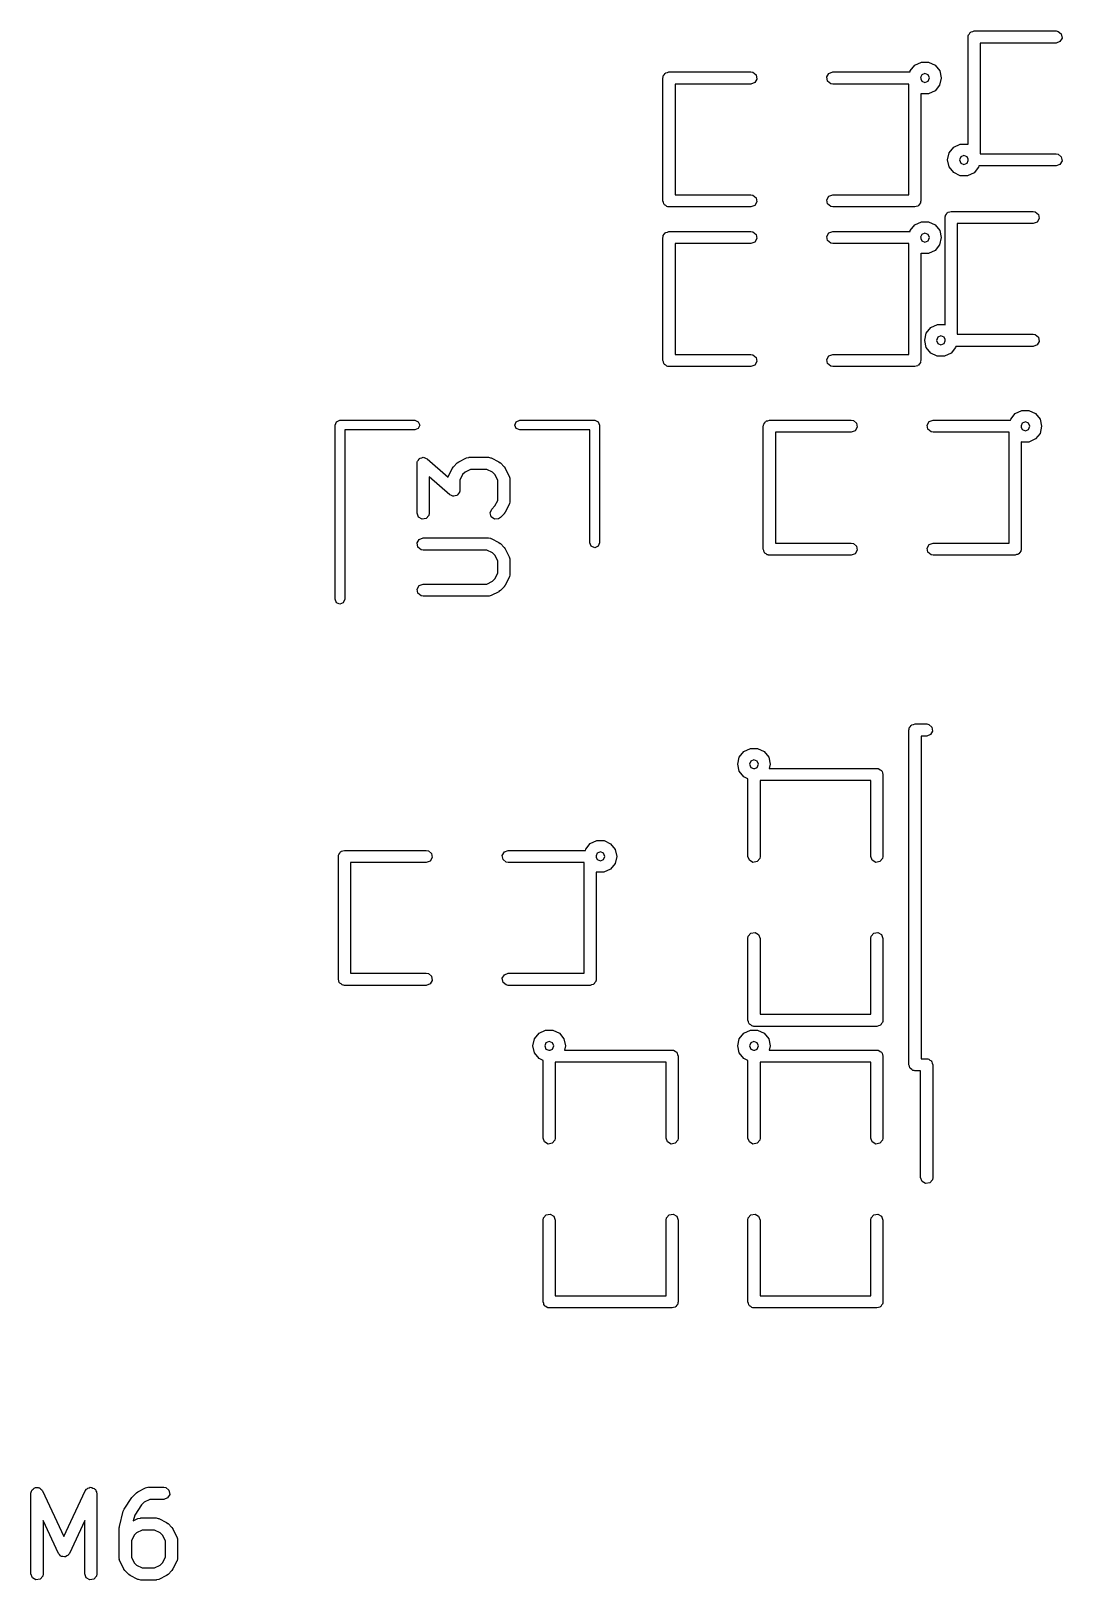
# Model space of a CAD drawing. Extents: x 1.95 to 3.22, y 0.32 to 3.35.
# Drawn here: x 2.087 to 2.591, y 0.32 to 1.076 of the extents above; entities that cross this region are included whole.
import ezdxf

# ---------------------------------------------------------------- set-up
doc = ezdxf.new("R2010")
doc.units = 0
doc.header["$MEASUREMENT"] = 0
doc.layers.add('BLACK', color=7, linetype='CONTINUOUS')

msp = doc.modelspace()

# ---------------------------------------------------------------- linework, layer by layer
at = {"layer": 'BLACK', "linetype": 'CONTINUOUS'}
for p, q in [((2.54492, 1.07343), (2.54499, 1.07381)), ((2.54499, 1.07381), (2.54548, 1.0744)), ((2.54548, 1.0744), (2.54587, 1.07506)), ((2.54587, 1.07506), (2.54612, 1.07515)), ((2.54612, 1.07515), (2.54629, 1.07536)), ((2.54629, 1.07536), (2.54704, 1.07549)), ((2.54704, 1.07549), (2.54776, 1.07575)), ((2.54776, 1.07575), (2.58776, 1.07575)), ((2.58776, 1.07575), (2.58877, 1.07557)), ((2.58877, 1.07557), (2.59032, 1.07428)), ((2.59032, 1.07428), (2.59067, 1.07229)), ((2.54481, 1.0728), (2.54488, 1.07318)), ((2.54481, 1.02042), (2.54481, 1.0728)), ((2.54486, 1.07331), (2.54492, 1.07343)), ((2.54488, 1.07318), (2.54486, 1.07331)), ((2.58776, 1.06985), (2.55072, 1.06985)), ((2.55072, 1.06985), (2.55072, 1.01575)), ((2.58966, 1.07054), (2.58776, 1.06985)), ((2.59067, 1.07229), (2.58966, 1.07054)), ((2.5166, 1.05626), (2.51881, 1.05902)), ((2.51881, 1.05902), (2.522, 1.06055)), ((2.522, 1.06055), (2.52554, 1.06055)), ((2.52554, 1.06055), (2.52872, 1.05901)), ((2.52872, 1.05901), (2.53093, 1.05625)), ((2.39581, 1.0528), (2.39587, 1.05318)), ((2.39581, 0.992799), (2.39581, 1.0528)), ((2.39585, 1.05331), (2.39592, 1.05343)), ((2.39587, 1.05318), (2.39585, 1.05331)), ((2.39592, 1.05343), (2.39599, 1.05381)), ((2.39599, 1.05381), (2.39648, 1.0544)), ((2.39648, 1.0544), (2.39686, 1.05506)), ((2.39686, 1.05506), (2.39711, 1.05515)), ((2.39711, 1.05515), (2.39728, 1.05536)), ((2.39728, 1.05536), (2.39804, 1.05549)), ((2.39804, 1.05549), (2.39876, 1.05575)), ((2.39876, 1.05575), (2.43876, 1.05575)), ((2.43876, 1.05575), (2.43977, 1.05557)), ((2.43977, 1.05557), (2.44132, 1.05428)), ((2.44167, 1.05229), (2.44066, 1.05054)), ((2.44132, 1.05428), (2.44167, 1.05229)), ((2.47585, 1.05331), (2.47686, 1.05506)), ((2.4762, 1.05132), (2.47585, 1.05331)), ((2.47775, 1.05002), (2.4762, 1.05132)), ((2.47686, 1.05506), (2.47876, 1.05575)), ((2.47876, 1.05575), (2.51648, 1.05575)), ((2.51648, 1.05575), (2.5166, 1.05626)), ((2.52219, 1.05437), (2.52163, 1.05302)), ((2.52163, 1.05302), (2.52171, 1.0528)), ((2.52171, 1.0528), (2.52171, 1.05239)), ((2.52171, 1.05239), (2.52219, 1.05123)), ((2.52376, 1.05502), (2.52219, 1.05437)), ((2.52219, 1.05123), (2.52376, 1.05058)), ((2.52533, 1.05437), (2.52376, 1.05502)), ((2.52376, 1.05058), (2.52533, 1.05123)), ((2.52598, 1.0528), (2.52533, 1.05437)), ((2.52533, 1.05123), (2.52598, 1.0528)), ((2.53171, 1.05277), (2.53091, 1.04933)), ((2.53093, 1.05625), (2.53171, 1.0528)), ((2.53171, 1.0528), (2.53171, 1.05277)), ((2.43876, 1.04985), (2.40171, 1.04985)), ((2.40171, 1.04985), (2.40171, 0.995752)), ((2.44066, 1.05054), (2.43876, 1.04985)), ((2.47876, 1.04985), (2.47775, 1.05002)), ((2.51581, 1.04985), (2.47876, 1.04985)), ((2.51581, 0.995752), (2.51581, 1.04985)), ((2.52197, 1.04505), (2.52171, 1.04518)), ((2.52171, 1.04518), (2.52171, 0.992799)), ((2.52551, 1.04504), (2.52197, 1.04505)), ((2.5287, 1.04657), (2.52551, 1.04504)), ((2.53091, 1.04933), (2.5287, 1.04657)), ((2.53481, 1.01281), (2.5356, 1.01626)), ((2.5356, 1.01626), (2.53781, 1.01902)), ((2.53781, 1.01902), (2.541, 1.02055)), ((2.5412, 1.01437), (2.54055, 1.0128)), ((2.541, 1.02055), (2.54454, 1.02055)), ((2.54276, 1.01502), (2.5412, 1.01437)), ((2.54433, 1.01437), (2.54276, 1.01502)), ((2.54481, 1.01321), (2.54433, 1.01437)), ((2.54454, 1.02055), (2.54481, 1.02042)), ((2.55072, 1.01575), (2.58776, 1.01575)), ((2.58776, 1.01575), (2.58877, 1.01557)), ((2.58877, 1.01557), (2.59032, 1.01428)), ((2.59032, 1.01428), (2.59067, 1.01229)), ((2.53481, 1.0128), (2.53481, 1.01281)), ((2.53559, 1.00936), (2.53481, 1.0128)), ((2.53779, 1.00659), (2.53559, 1.00936)), ((2.54097, 1.00505), (2.53779, 1.00659)), ((2.54055, 1.0128), (2.5412, 1.01123)), ((2.5412, 1.01123), (2.54276, 1.01058)), ((2.54276, 1.01058), (2.54433, 1.01123)), ((2.54433, 1.01123), (2.54489, 1.01258)), ((2.5477, 1.00657), (2.54451, 1.00504)), ((2.54481, 1.0128), (2.54481, 1.01321)), ((2.54489, 1.01258), (2.54481, 1.0128)), ((2.54992, 1.00933), (2.5477, 1.00657)), ((2.55004, 1.00985), (2.54992, 1.00933)), ((2.58776, 1.00985), (2.55004, 1.00985)), ((2.58966, 1.01054), (2.58776, 1.00985)), ((2.59067, 1.01229), (2.58966, 1.01054)), ((2.54451, 1.00504), (2.54097, 1.00505)), ((2.39607, 0.992078), (2.39581, 0.992799)), ((2.3962, 0.991323), (2.39607, 0.992078)), ((2.39641, 0.991152), (2.3962, 0.991323)), ((2.3965, 0.990901), (2.39641, 0.991152)), ((2.39716, 0.990518), (2.3965, 0.990901)), ((2.40171, 0.995752), (2.43876, 0.995752)), ((2.43876, 0.995752), (2.43977, 0.995574)), ((2.43977, 0.995574), (2.44132, 0.994276)), ((2.44167, 0.992286), (2.44066, 0.990537)), ((2.44132, 0.994276), (2.44167, 0.992286)), ((2.47585, 0.993312), (2.47686, 0.995061)), ((2.4762, 0.991323), (2.47585, 0.993312)), ((2.47775, 0.990025), (2.4762, 0.991323)), ((2.47686, 0.995061), (2.47876, 0.995752)), ((2.47876, 0.995752), (2.51581, 0.995752)), ((2.52104, 0.991202), (2.52066, 0.990537)), ((2.52153, 0.991789), (2.52104, 0.991202)), ((2.5216, 0.992173), (2.52153, 0.991789)), ((2.52167, 0.992286), (2.5216, 0.992173)), ((2.52171, 0.992799), (2.52164, 0.992416)), ((2.52164, 0.992416), (2.52167, 0.992286)), ((2.39775, 0.990025), (2.39716, 0.990518)), ((2.39813, 0.989957), (2.39775, 0.990025)), ((2.39825, 0.989891), (2.39813, 0.989957)), ((2.39838, 0.989914), (2.39825, 0.989891)), ((2.39876, 0.989846), (2.39838, 0.989914)), ((2.43876, 0.989846), (2.39876, 0.989846)), ((2.44066, 0.990537), (2.43876, 0.989846)), ((2.47876, 0.989846), (2.47775, 0.990025)), ((2.51876, 0.989846), (2.47876, 0.989846)), ((2.51948, 0.990109), (2.51876, 0.989846)), ((2.52024, 0.990242), (2.51948, 0.990109)), ((2.52041, 0.990446), (2.52024, 0.990242)), ((2.52066, 0.990537), (2.52041, 0.990446)), ((2.5336, 0.984724), (2.53367, 0.985108)), ((2.5336, 0.932345), (2.5336, 0.984724)), ((2.53365, 0.985237), (2.53371, 0.985351)), ((2.53367, 0.985108), (2.53365, 0.985237)), ((2.53371, 0.985351), (2.53378, 0.985734)), ((2.53378, 0.985734), (2.53427, 0.986322)), ((2.53427, 0.986322), (2.53466, 0.986986)), ((2.53466, 0.986986), (2.53491, 0.987077)), ((2.53491, 0.987077), (2.53508, 0.987282)), ((2.53508, 0.987282), (2.53583, 0.987415)), ((2.53583, 0.987415), (2.53656, 0.987677)), ((2.53656, 0.987677), (2.57656, 0.987677)), ((2.57656, 0.987677), (2.57757, 0.987499)), ((2.57757, 0.987499), (2.57911, 0.986201)), ((2.57946, 0.984212), (2.57845, 0.982462)), ((2.57911, 0.986201), (2.57946, 0.984212)), ((2.39585, 0.975395), (2.39592, 0.975508)), ((2.39592, 0.975508), (2.39599, 0.975892)), ((2.39599, 0.975892), (2.39648, 0.976479)), ((2.39648, 0.976479), (2.39686, 0.977144)), ((2.39686, 0.977144), (2.39711, 0.977235)), ((2.39711, 0.977235), (2.39728, 0.977439)), ((2.39728, 0.977439), (2.39804, 0.977572)), ((2.39804, 0.977572), (2.39876, 0.977835)), ((2.39876, 0.977835), (2.43876, 0.977835)), ((2.43876, 0.977835), (2.43977, 0.977657)), ((2.43977, 0.977657), (2.44132, 0.976358)), ((2.44132, 0.976358), (2.44167, 0.974369)), ((2.47585, 0.975395), (2.47686, 0.977144)), ((2.47686, 0.977144), (2.47876, 0.977835)), ((2.47876, 0.977835), (2.51648, 0.977835)), ((2.51648, 0.977835), (2.5166, 0.978343)), ((2.5166, 0.978343), (2.51881, 0.981106)), ((2.51881, 0.981106), (2.522, 0.982637)), ((2.52219, 0.976449), (2.52163, 0.975099)), ((2.522, 0.982637), (2.52554, 0.982634)), ((2.52376, 0.977098), (2.52219, 0.976449)), ((2.52533, 0.976449), (2.52376, 0.977098)), ((2.52598, 0.974882), (2.52533, 0.976449)), ((2.52554, 0.982634), (2.52872, 0.981097)), ((2.52872, 0.981097), (2.53093, 0.978331)), ((2.53093, 0.978331), (2.53171, 0.974882)), ((2.57656, 0.981772), (2.53951, 0.981772)), ((2.53951, 0.981772), (2.53951, 0.927677)), ((2.57845, 0.982462), (2.57656, 0.981772)), ((2.39581, 0.974882), (2.39587, 0.975265)), ((2.39581, 0.914882), (2.39581, 0.974882)), ((2.39587, 0.975265), (2.39585, 0.975395)), ((2.43876, 0.971929), (2.40171, 0.971929)), ((2.40171, 0.971929), (2.40171, 0.917835)), ((2.44066, 0.97262), (2.43876, 0.971929)), ((2.44167, 0.974369), (2.44066, 0.97262)), ((2.4762, 0.973406), (2.47585, 0.975395)), ((2.47775, 0.972107), (2.4762, 0.973406)), ((2.47876, 0.971929), (2.47775, 0.972107)), ((2.51581, 0.971929), (2.47876, 0.971929)), ((2.51581, 0.917835), (2.51581, 0.971929)), ((2.52163, 0.975099), (2.52171, 0.974882)), ((2.52171, 0.974882), (2.52171, 0.974475)), ((2.52171, 0.974475), (2.52219, 0.973315)), ((2.52219, 0.973315), (2.52376, 0.972666)), ((2.52376, 0.972666), (2.52533, 0.973315)), ((2.52533, 0.973315), (2.52598, 0.974882)), ((2.5287, 0.968649), (2.52551, 0.967124)), ((2.53091, 0.971408), (2.5287, 0.968649)), ((2.53171, 0.974854), (2.53091, 0.971408)), ((2.53171, 0.974882), (2.53171, 0.974854)), ((2.52197, 0.967133), (2.52171, 0.967258)), ((2.52171, 0.967258), (2.52171, 0.914882)), ((2.52551, 0.967124), (2.52197, 0.967133)), ((2.5244, 0.928186), (2.5266, 0.930948)), ((2.5266, 0.930948), (2.52979, 0.93248)), ((2.52979, 0.93248), (2.53333, 0.932476)), ((2.53333, 0.932476), (2.5336, 0.932345)), ((2.5236, 0.924738), (2.5244, 0.928186)), ((2.52361, 0.924724), (2.5236, 0.924738)), ((2.52438, 0.921288), (2.52361, 0.924724)), ((2.52999, 0.926291), (2.52934, 0.924724)), ((2.52934, 0.924724), (2.52999, 0.923158)), ((2.53156, 0.92694), (2.52999, 0.926291)), ((2.52999, 0.923158), (2.53156, 0.922509)), ((2.53312, 0.926291), (2.53156, 0.92694)), ((2.53156, 0.922509), (2.53312, 0.923158)), ((2.5336, 0.925132), (2.53312, 0.926291)), ((2.53312, 0.923158), (2.53368, 0.924508)), ((2.5336, 0.924724), (2.5336, 0.925132)), ((2.53368, 0.924508), (2.5336, 0.924724)), ((2.53951, 0.927677), (2.57656, 0.927677)), ((2.57656, 0.927677), (2.57757, 0.927499)), ((2.57757, 0.927499), (2.57911, 0.926201)), ((2.57946, 0.924212), (2.57845, 0.922462)), ((2.57911, 0.926201), (2.57946, 0.924212)), ((2.40171, 0.917835), (2.43876, 0.917835)), ((2.43876, 0.917835), (2.43977, 0.917657)), ((2.43977, 0.917657), (2.44132, 0.916358)), ((2.44132, 0.916358), (2.44167, 0.914369)), ((2.47585, 0.915395), (2.47686, 0.917144)), ((2.4762, 0.913406), (2.47585, 0.915395)), ((2.47686, 0.917144), (2.47876, 0.917835)), ((2.47876, 0.917835), (2.51581, 0.917835)), ((2.52658, 0.918518), (2.52438, 0.921288)), ((2.52977, 0.916975), (2.52658, 0.918518)), ((2.5333, 0.916966), (2.52977, 0.916975)), ((2.53649, 0.918492), (2.5333, 0.916966)), ((2.53871, 0.921251), (2.53649, 0.918492)), ((2.53883, 0.921772), (2.53871, 0.921251)), ((2.57656, 0.921772), (2.53883, 0.921772)), ((2.57845, 0.922462), (2.57656, 0.921772)), ((2.39607, 0.914161), (2.39581, 0.914882)), ((2.3962, 0.913406), (2.39607, 0.914161)), ((2.39641, 0.913234), (2.3962, 0.913406)), ((2.3965, 0.912984), (2.39641, 0.913234)), ((2.39716, 0.9126), (2.3965, 0.912984)), ((2.39775, 0.912107), (2.39716, 0.9126)), ((2.39813, 0.91204), (2.39775, 0.912107)), ((2.39825, 0.911974), (2.39813, 0.91204)), ((2.39838, 0.911997), (2.39825, 0.911974)), ((2.39876, 0.911929), (2.39838, 0.911997)), ((2.43876, 0.911929), (2.39876, 0.911929)), ((2.44066, 0.91262), (2.43876, 0.911929)), ((2.44167, 0.914369), (2.44066, 0.91262)), ((2.47775, 0.912107), (2.4762, 0.913406)), ((2.47876, 0.911929), (2.47775, 0.912107)), ((2.51876, 0.911929), (2.47876, 0.911929)), ((2.51948, 0.912191), (2.51876, 0.911929)), ((2.52024, 0.912325), (2.51948, 0.912191)), ((2.52041, 0.912529), (2.52024, 0.912325)), ((2.52066, 0.91262), (2.52041, 0.912529)), ((2.52104, 0.913284), (2.52066, 0.91262)), ((2.52153, 0.913872), (2.52104, 0.913284)), ((2.5216, 0.914256), (2.52153, 0.913872)), ((2.52167, 0.914369), (2.5216, 0.914256)), ((2.52171, 0.914882), (2.52164, 0.914498)), ((2.52164, 0.914498), (2.52167, 0.914369)), ((2.2357, 0.88335), (2.23639, 0.885021)), ((2.23639, 0.885021), (2.23806, 0.885713)), ((2.23806, 0.885713), (2.27467, 0.885713)), ((2.27467, 0.885713), (2.27634, 0.885021)), ((2.27634, 0.885021), (2.27704, 0.88335)), ((2.32349, 0.88335), (2.32418, 0.885021)), ((2.32418, 0.885021), (2.32585, 0.885713)), ((2.32585, 0.885713), (2.36247, 0.885713)), ((2.36247, 0.885713), (2.36414, 0.885021)), ((2.36414, 0.885021), (2.36483, 0.88335)), ((2.44548, 0.884397), (2.44587, 0.885061)), ((2.44587, 0.885061), (2.44612, 0.885152)), ((2.44612, 0.885152), (2.44629, 0.885356)), ((2.44629, 0.885356), (2.44704, 0.88549)), ((2.44704, 0.88549), (2.44776, 0.885752)), ((2.44776, 0.885752), (2.48776, 0.885752)), ((2.48776, 0.885752), (2.48877, 0.885574)), ((2.48877, 0.885574), (2.49032, 0.884276)), ((2.52486, 0.883312), (2.52587, 0.885061)), ((2.52587, 0.885061), (2.52776, 0.885752)), ((2.52776, 0.885752), (2.56549, 0.885752)), ((2.56549, 0.885752), (2.5656, 0.886261)), ((2.5656, 0.886261), (2.56781, 0.889023)), ((2.56781, 0.889023), (2.571, 0.890554)), ((2.571, 0.890554), (2.57454, 0.890551)), ((2.57276, 0.885015), (2.5712, 0.884366)), ((2.57433, 0.884366), (2.57276, 0.885015)), ((2.57454, 0.890551), (2.57773, 0.889014)), ((2.57773, 0.889014), (2.57993, 0.886248)), ((2.57993, 0.886248), (2.58072, 0.882799)), ((2.2357, 0.798311), (2.2357, 0.88335)), ((2.27467, 0.880988), (2.24042, 0.880988)), ((2.24042, 0.880988), (2.24042, 0.798311)), ((2.27634, 0.88168), (2.27467, 0.880988)), ((2.27704, 0.88335), (2.27634, 0.88168)), ((2.32418, 0.88168), (2.32349, 0.88335)), ((2.32585, 0.880988), (2.32418, 0.88168)), ((2.36011, 0.880988), (2.32585, 0.880988)), ((2.36011, 0.82587), (2.36011, 0.880988)), ((2.36483, 0.88335), (2.36483, 0.82587)), ((2.44481, 0.882799), (2.44488, 0.883183)), ((2.44481, 0.822799), (2.44481, 0.882799)), ((2.44486, 0.883312), (2.44492, 0.883426)), ((2.44488, 0.883183), (2.44486, 0.883312)), ((2.44492, 0.883426), (2.44499, 0.883809)), ((2.44499, 0.883809), (2.44548, 0.884397)), ((2.48776, 0.879846), (2.45072, 0.879846)), ((2.45072, 0.879846), (2.45072, 0.825752)), ((2.48966, 0.880537), (2.48776, 0.879846)), ((2.49067, 0.882286), (2.48966, 0.880537)), ((2.49032, 0.884276), (2.49067, 0.882286)), ((2.52521, 0.881323), (2.52486, 0.883312)), ((2.52675, 0.880025), (2.52521, 0.881323)), ((2.52776, 0.879846), (2.52675, 0.880025)), ((2.56481, 0.879846), (2.52776, 0.879846)), ((2.56481, 0.825752), (2.56481, 0.879846)), ((2.5712, 0.884366), (2.57064, 0.883016)), ((2.57064, 0.883016), (2.57072, 0.882799)), ((2.57072, 0.882799), (2.57072, 0.882392)), ((2.57072, 0.882392), (2.5712, 0.881232)), ((2.5712, 0.881232), (2.57276, 0.880583)), ((2.57276, 0.880583), (2.57433, 0.881232)), ((2.57498, 0.882799), (2.57433, 0.884366)), ((2.57433, 0.881232), (2.57498, 0.882799)), ((2.57992, 0.879325), (2.5777, 0.876567)), ((2.58072, 0.882771), (2.57992, 0.879325)), ((2.58072, 0.882799), (2.58072, 0.882771)), ((2.57097, 0.87505), (2.57072, 0.875175)), ((2.57072, 0.875175), (2.57072, 0.822799)), ((2.57451, 0.875041), (2.57097, 0.87505)), ((2.5777, 0.876567), (2.57451, 0.875041)), ((2.27575, 0.86467), (2.27583, 0.865108)), ((2.27575, 0.840298), (2.27575, 0.86467)), ((2.27581, 0.865243), (2.27587, 0.865348)), ((2.27583, 0.865108), (2.27581, 0.865243)), ((2.27587, 0.865348), (2.27593, 0.86568)), ((2.27593, 0.86568), (2.27644, 0.86629)), ((2.27644, 0.86629), (2.27685, 0.866971)), ((2.27685, 0.866971), (2.27708, 0.867047)), ((2.27708, 0.867047), (2.27723, 0.867227)), ((2.27723, 0.867227), (2.27801, 0.867366)), ((2.27801, 0.867366), (2.27877, 0.867622)), ((2.27877, 0.867622), (2.27898, 0.867537)), ((2.27898, 0.867537), (2.27922, 0.867578)), ((2.27922, 0.867578), (2.27991, 0.86718)), ((2.27991, 0.86718), (2.28065, 0.866892)), ((2.28065, 0.866892), (2.29088, 0.857936)), ((2.29106, 0.858492), (2.29294, 0.862241)), ((2.29294, 0.862241), (2.29346, 0.86295)), ((2.29346, 0.86295), (2.29349, 0.863009)), ((2.29349, 0.863009), (2.29536, 0.864883)), ((2.29536, 0.864883), (2.29609, 0.86539)), ((2.29609, 0.86539), (2.29613, 0.865436)), ((2.29613, 0.865436), (2.29988, 0.867311)), ((2.29988, 0.867311), (2.30086, 0.867604)), ((2.30086, 0.867604), (2.30104, 0.867563)), ((2.30104, 0.867563), (2.3012, 0.867623)), ((2.3012, 0.867623), (2.31057, 0.867623)), ((2.31057, 0.867623), (2.31158, 0.867445)), ((2.31158, 0.867445), (2.31172, 0.867331)), ((2.31172, 0.867331), (2.3119, 0.867311)), ((2.3119, 0.867311), (2.31564, 0.865436)), ((2.31564, 0.865436), (2.31635, 0.864911)), ((2.31635, 0.864911), (2.31641, 0.864883)), ((2.31641, 0.864883), (2.31829, 0.863009)), ((2.31829, 0.863009), (2.31879, 0.862286)), ((2.31879, 0.862286), (2.31884, 0.862241)), ((2.31884, 0.862241), (2.32072, 0.858492)), ((2.29176, 0.849325), (2.28166, 0.858163)), ((2.28166, 0.858163), (2.28166, 0.840298)), ((2.29088, 0.857936), (2.29093, 0.858181)), ((2.29093, 0.858181), (2.29104, 0.858316)), ((2.29104, 0.858316), (2.29106, 0.858492)), ((2.298, 0.859172), (2.29665, 0.856474)), ((2.29665, 0.856474), (2.29665, 0.851547)), ((2.2992, 0.860369), (2.298, 0.859172)), ((2.3019, 0.861717), (2.2992, 0.860369)), ((2.30988, 0.861717), (2.3019, 0.861717)), ((2.31258, 0.860369), (2.30988, 0.861717)), ((2.31377, 0.859172), (2.31258, 0.860369)), ((2.31512, 0.856474), (2.31377, 0.859172)), ((2.31512, 0.84662), (2.31512, 0.856474)), ((2.32072, 0.858492), (2.32101, 0.857509)), ((2.32101, 0.857509), (2.32097, 0.857337)), ((2.32097, 0.857337), (2.32103, 0.857171)), ((2.32103, 0.857171), (2.32103, 0.845923)), ((2.2925, 0.849037), (2.29176, 0.849325)), ((2.29319, 0.848639), (2.2925, 0.849037)), ((2.29342, 0.84868), (2.29319, 0.848639)), ((2.29364, 0.848595), (2.29342, 0.84868)), ((2.29439, 0.848851), (2.29364, 0.848595)), ((2.29518, 0.84899), (2.29439, 0.848851)), ((2.29533, 0.84917), (2.29518, 0.84899)), ((2.29555, 0.849246), (2.29533, 0.84917)), ((2.29597, 0.849927), (2.29555, 0.849246)), ((2.29648, 0.850537), (2.29597, 0.849927)), ((2.29654, 0.850869), (2.29648, 0.850537)), ((2.2966, 0.850974), (2.29654, 0.850869)), ((2.29665, 0.851547), (2.29658, 0.85111)), ((2.29658, 0.85111), (2.2966, 0.850974)), ((2.27644, 0.8384), (2.27575, 0.840298)), ((2.28166, 0.840298), (2.28148, 0.839288)), ((2.31138, 0.840556), (2.31224, 0.842386)), ((2.31191, 0.838605), (2.31138, 0.840556)), ((2.31224, 0.842386), (2.31377, 0.843922)), ((2.31377, 0.843922), (2.31512, 0.84662)), ((2.31829, 0.840085), (2.31641, 0.83821)), ((2.31831, 0.840143), (2.31829, 0.840085)), ((2.31884, 0.840853), (2.31831, 0.840143)), ((2.32072, 0.844602), (2.31884, 0.840853)), ((2.32074, 0.844777), (2.32072, 0.844602)), ((2.32085, 0.844913), (2.32074, 0.844777)), ((2.32103, 0.845923), (2.32085, 0.844913)), ((2.27819, 0.83739), (2.27644, 0.8384)), ((2.28018, 0.837741), (2.27819, 0.83739)), ((2.28148, 0.839288), (2.28018, 0.837741)), ((2.31356, 0.837446), (2.31191, 0.838605)), ((2.31557, 0.837622), (2.31356, 0.837446)), ((2.31641, 0.83821), (2.31557, 0.837622)), ((2.2758, 0.825813), (2.27681, 0.827562)), ((2.27615, 0.823824), (2.2758, 0.825813)), ((2.27681, 0.827562), (2.2787, 0.828253)), ((2.2787, 0.828253), (2.31057, 0.828253)), ((2.31057, 0.828253), (2.31158, 0.828075)), ((2.31158, 0.828075), (2.31172, 0.827961)), ((2.31172, 0.827961), (2.3119, 0.827941)), ((2.3119, 0.827941), (2.31564, 0.826066)), ((2.31564, 0.826066), (2.31635, 0.82554)), ((2.31635, 0.82554), (2.31641, 0.825513)), ((2.31641, 0.825513), (2.31829, 0.823639)), ((2.3608, 0.8242), (2.36011, 0.82587)), ((2.36483, 0.82587), (2.36414, 0.8242)), ((2.45072, 0.825752), (2.48776, 0.825752)), ((2.48776, 0.825752), (2.48877, 0.825574)), ((2.48877, 0.825574), (2.49032, 0.824276)), ((2.49032, 0.824276), (2.49067, 0.822286)), ((2.52486, 0.823312), (2.52587, 0.825061)), ((2.52587, 0.825061), (2.52776, 0.825752)), ((2.52776, 0.825752), (2.56481, 0.825752)), ((2.27769, 0.822525), (2.27615, 0.823824)), ((2.2787, 0.822347), (2.27769, 0.822525)), ((2.30988, 0.822347), (2.2787, 0.822347)), ((2.31258, 0.820999), (2.30988, 0.822347)), ((2.31377, 0.819801), (2.31258, 0.820999)), ((2.31512, 0.817104), (2.31377, 0.819801)), ((2.31512, 0.810999), (2.31512, 0.817104)), ((2.31829, 0.823639), (2.31879, 0.822915)), ((2.31879, 0.822915), (2.31884, 0.822871)), ((2.31884, 0.822871), (2.32072, 0.819122)), ((2.32072, 0.819122), (2.32101, 0.818139)), ((2.32101, 0.818139), (2.32097, 0.817967)), ((2.32097, 0.817967), (2.32103, 0.817801)), ((2.32103, 0.817801), (2.32103, 0.810302)), ((2.36247, 0.823508), (2.3608, 0.8242)), ((2.36414, 0.8242), (2.36247, 0.823508)), ((2.44507, 0.822078), (2.44481, 0.822799)), ((2.44521, 0.821323), (2.44507, 0.822078)), ((2.44541, 0.821152), (2.44521, 0.821323)), ((2.4455, 0.820901), (2.44541, 0.821152)), ((2.44617, 0.820518), (2.4455, 0.820901)), ((2.44675, 0.820025), (2.44617, 0.820518)), ((2.44714, 0.819957), (2.44675, 0.820025)), ((2.44725, 0.819891), (2.44714, 0.819957)), ((2.44738, 0.819914), (2.44725, 0.819891)), ((2.44776, 0.819846), (2.44738, 0.819914)), ((2.48776, 0.819846), (2.44776, 0.819846)), ((2.48966, 0.820537), (2.48776, 0.819846)), ((2.49067, 0.822286), (2.48966, 0.820537)), ((2.52521, 0.821323), (2.52486, 0.823312)), ((2.52675, 0.820025), (2.52521, 0.821323)), ((2.52776, 0.819846), (2.52675, 0.820025)), ((2.56776, 0.819846), (2.52776, 0.819846)), ((2.56848, 0.820109), (2.56776, 0.819846)), ((2.56924, 0.820242), (2.56848, 0.820109)), ((2.56941, 0.820446), (2.56924, 0.820242)), ((2.56966, 0.820537), (2.56941, 0.820446)), ((2.57005, 0.821202), (2.56966, 0.820537)), ((2.57054, 0.821789), (2.57005, 0.821202)), ((2.57061, 0.822173), (2.57054, 0.821789)), ((2.57067, 0.822286), (2.57061, 0.822173)), ((2.57072, 0.822799), (2.57065, 0.822416)), ((2.57065, 0.822416), (2.57067, 0.822286)), ((2.31377, 0.808302), (2.31512, 0.810999)), ((2.32074, 0.809157), (2.32072, 0.808981)), ((2.32085, 0.809292), (2.32074, 0.809157)), ((2.32103, 0.810302), (2.32085, 0.809292)), ((2.2758, 0.803316), (2.27681, 0.805065)), ((2.27615, 0.801327), (2.2758, 0.803316)), ((2.27681, 0.805065), (2.2787, 0.805756)), ((2.2787, 0.805756), (2.30988, 0.805756)), ((2.30988, 0.805756), (2.31258, 0.807104)), ((2.31564, 0.802037), (2.3119, 0.800162)), ((2.31258, 0.807104), (2.31377, 0.808302)), ((2.31569, 0.802084), (2.31564, 0.802037)), ((2.31641, 0.80259), (2.31569, 0.802084)), ((2.31829, 0.804465), (2.31641, 0.80259)), ((2.31831, 0.804523), (2.31829, 0.804465)), ((2.31884, 0.805232), (2.31831, 0.804523)), ((2.32072, 0.808981), (2.31884, 0.805232)), ((2.23639, 0.796641), (2.2357, 0.798311)), ((2.23806, 0.795949), (2.23639, 0.796641)), ((2.23973, 0.796641), (2.23806, 0.795949)), ((2.24042, 0.798311), (2.23973, 0.796641)), ((2.27769, 0.800028), (2.27615, 0.801327)), ((2.2787, 0.79985), (2.27769, 0.800028)), ((2.31057, 0.79985), (2.2787, 0.79985)), ((2.31074, 0.799911), (2.31057, 0.79985)), ((2.31091, 0.79987), (2.31074, 0.799911)), ((2.3119, 0.800162), (2.31091, 0.79987)), ((2.51593, 0.734492), (2.516, 0.734876)), ((2.51593, 0.571106), (2.51593, 0.734492)), ((2.51598, 0.735005), (2.51604, 0.735119)), ((2.516, 0.734876), (2.51598, 0.735005)), ((2.51604, 0.735119), (2.51611, 0.735502)), ((2.51611, 0.735502), (2.5166, 0.73609)), ((2.5166, 0.73609), (2.51699, 0.736754)), ((2.51699, 0.736754), (2.51724, 0.736845)), ((2.51724, 0.736845), (2.51741, 0.737049)), ((2.51741, 0.737049), (2.51816, 0.737183)), ((2.51816, 0.737183), (2.51889, 0.737445)), ((2.51889, 0.737445), (2.52459, 0.737445)), ((2.52459, 0.737445), (2.5256, 0.737267)), ((2.5256, 0.737267), (2.52715, 0.735969)), ((2.5275, 0.733979), (2.52649, 0.73223)), ((2.52715, 0.735969), (2.5275, 0.733979)), ((2.52459, 0.731539), (2.52184, 0.731539)), ((2.52184, 0.731539), (2.52184, 0.574059)), ((2.52649, 0.73223), (2.52459, 0.731539)), ((2.43231, 0.717813), (2.4331, 0.721261)), ((2.4331, 0.721261), (2.43531, 0.724023)), ((2.43531, 0.724023), (2.4385, 0.725554)), ((2.4387, 0.719366), (2.43805, 0.717799)), ((2.4385, 0.725554), (2.44204, 0.725551)), ((2.44026, 0.720015), (2.4387, 0.719366)), ((2.44183, 0.719366), (2.44026, 0.720015)), ((2.44248, 0.717799), (2.44183, 0.719366)), ((2.44204, 0.725551), (2.44523, 0.724014)), ((2.44523, 0.724014), (2.44743, 0.721248)), ((2.44743, 0.721248), (2.44822, 0.717799)), ((2.43231, 0.717799), (2.43231, 0.717813)), ((2.43309, 0.714363), (2.43231, 0.717799)), ((2.43529, 0.711593), (2.43309, 0.714363)), ((2.43731, 0.710614), (2.43529, 0.711593)), ((2.43805, 0.717799), (2.4387, 0.716232)), ((2.4387, 0.716232), (2.44005, 0.715673)), ((2.44005, 0.715673), (2.44026, 0.715752)), ((2.44026, 0.715752), (2.44067, 0.715752)), ((2.44067, 0.715752), (2.44183, 0.716232)), ((2.44183, 0.716232), (2.44248, 0.717799)), ((2.44822, 0.717771), (2.44775, 0.715752)), ((2.44775, 0.715752), (2.50026, 0.715752)), ((2.44822, 0.717799), (2.44822, 0.717771)), ((2.50026, 0.715752), (2.50065, 0.715684)), ((2.50065, 0.715684), (2.50078, 0.715707)), ((2.50078, 0.715707), (2.50089, 0.715642)), ((2.50089, 0.715642), (2.50127, 0.715574)), ((2.50127, 0.715574), (2.50186, 0.715081)), ((2.50186, 0.715081), (2.50253, 0.714697)), ((2.50253, 0.714697), (2.50262, 0.714447)), ((2.50262, 0.714447), (2.50282, 0.714276)), ((2.50282, 0.714276), (2.50295, 0.71352)), ((2.50295, 0.71352), (2.50322, 0.712799)), ((2.50322, 0.712799), (2.50322, 0.672799)), ((2.43731, 0.672799), (2.43731, 0.710614)), ((2.49731, 0.709846), (2.44322, 0.709846)), ((2.44322, 0.709846), (2.44322, 0.672799)), ((2.49731, 0.672799), (2.49731, 0.709846)), ((2.23731, 0.672799), (2.23738, 0.673183)), ((2.23736, 0.673312), (2.23742, 0.673426)), ((2.23738, 0.673183), (2.23736, 0.673312)), ((2.23742, 0.673426), (2.23749, 0.673809)), ((2.23749, 0.673809), (2.23798, 0.674397)), ((2.23798, 0.674397), (2.23837, 0.675061)), ((2.23837, 0.675061), (2.23862, 0.675152)), ((2.23862, 0.675152), (2.23879, 0.675356)), ((2.23879, 0.675356), (2.23954, 0.67549)), ((2.23954, 0.67549), (2.24026, 0.675752)), ((2.24026, 0.675752), (2.28026, 0.675752)), ((2.28026, 0.675752), (2.28127, 0.675574)), ((2.28127, 0.675574), (2.28282, 0.674276)), ((2.28282, 0.674276), (2.28317, 0.672286)), ((2.31736, 0.673312), (2.31837, 0.675061)), ((2.31771, 0.671323), (2.31736, 0.673312)), ((2.31837, 0.675061), (2.32026, 0.675752)), ((2.32026, 0.675752), (2.35799, 0.675752)), ((2.35799, 0.675752), (2.3581, 0.676261)), ((2.3581, 0.676261), (2.36031, 0.679023)), ((2.36031, 0.679023), (2.3635, 0.680554)), ((2.3637, 0.674366), (2.36314, 0.673016)), ((2.3635, 0.680554), (2.36704, 0.680551)), ((2.36526, 0.675015), (2.3637, 0.674366)), ((2.36683, 0.674366), (2.36526, 0.675015)), ((2.36748, 0.672799), (2.36683, 0.674366)), ((2.36704, 0.680551), (2.37023, 0.679014)), ((2.37023, 0.679014), (2.37243, 0.676248)), ((2.37243, 0.676248), (2.37322, 0.672799)), ((2.23731, 0.612799), (2.23731, 0.672799)), ((2.28026, 0.669846), (2.24322, 0.669846)), ((2.24322, 0.669846), (2.24322, 0.615752)), ((2.28216, 0.670537), (2.28026, 0.669846)), ((2.28317, 0.672286), (2.28216, 0.670537)), ((2.31925, 0.670025), (2.31771, 0.671323)), ((2.32026, 0.669846), (2.31925, 0.670025)), ((2.35731, 0.669846), (2.32026, 0.669846)), ((2.35731, 0.615752), (2.35731, 0.669846)), ((2.36314, 0.673016), (2.36322, 0.672799)), ((2.36322, 0.672799), (2.36322, 0.672392)), ((2.36322, 0.672392), (2.3637, 0.671232)), ((2.3637, 0.671232), (2.36526, 0.670583)), ((2.36526, 0.670583), (2.36683, 0.671232)), ((2.36683, 0.671232), (2.36748, 0.672799)), ((2.3702, 0.666567), (2.36701, 0.665041)), ((2.37242, 0.669325), (2.3702, 0.666567)), ((2.37322, 0.672771), (2.37242, 0.669325)), ((2.37322, 0.672799), (2.37322, 0.672771)), ((2.438, 0.670901), (2.43731, 0.672799)), ((2.43975, 0.669891), (2.438, 0.670901)), ((2.44174, 0.670242), (2.43975, 0.669891)), ((2.44304, 0.671789), (2.44174, 0.670242)), ((2.44322, 0.672799), (2.44304, 0.671789)), ((2.498, 0.670901), (2.49731, 0.672799)), ((2.49975, 0.669891), (2.498, 0.670901)), ((2.50174, 0.670242), (2.49975, 0.669891)), ((2.50304, 0.671789), (2.50174, 0.670242)), ((2.50322, 0.672799), (2.50304, 0.671789)), ((2.36347, 0.66505), (2.36322, 0.665175)), ((2.36322, 0.665175), (2.36322, 0.612799)), ((2.36701, 0.665041), (2.36347, 0.66505)), ((2.43749, 0.633809), (2.43879, 0.635356)), ((2.43879, 0.635356), (2.44078, 0.635707)), ((2.44078, 0.635707), (2.44253, 0.634697)), ((2.49749, 0.633809), (2.49879, 0.635356)), ((2.49879, 0.635356), (2.50078, 0.635707)), ((2.50078, 0.635707), (2.50253, 0.634697)), ((2.43731, 0.632799), (2.43749, 0.633809)), ((2.43731, 0.592799), (2.43731, 0.632799)), ((2.44253, 0.634697), (2.44322, 0.632799)), ((2.44322, 0.632799), (2.44322, 0.595752)), ((2.49731, 0.632799), (2.49749, 0.633809)), ((2.49731, 0.595752), (2.49731, 0.632799)), ((2.50253, 0.634697), (2.50322, 0.632799)), ((2.50322, 0.632799), (2.50322, 0.592799)), ((2.23757, 0.612078), (2.23731, 0.612799)), ((2.24322, 0.615752), (2.28026, 0.615752)), ((2.28026, 0.615752), (2.28127, 0.615574)), ((2.28127, 0.615574), (2.28282, 0.614276)), ((2.28282, 0.614276), (2.28317, 0.612286)), ((2.31736, 0.613312), (2.31837, 0.615061)), ((2.31771, 0.611323), (2.31736, 0.613312)), ((2.31837, 0.615061), (2.32026, 0.615752)), ((2.32026, 0.615752), (2.35731, 0.615752)), ((2.36322, 0.612799), (2.36315, 0.612416)), ((2.23771, 0.611323), (2.23757, 0.612078)), ((2.23791, 0.611152), (2.23771, 0.611323)), ((2.238, 0.610901), (2.23791, 0.611152)), ((2.23867, 0.610518), (2.238, 0.610901)), ((2.23925, 0.610025), (2.23867, 0.610518)), ((2.23964, 0.609957), (2.23925, 0.610025)), ((2.23975, 0.609891), (2.23964, 0.609957)), ((2.23988, 0.609914), (2.23975, 0.609891)), ((2.24026, 0.609846), (2.23988, 0.609914)), ((2.28026, 0.609846), (2.24026, 0.609846)), ((2.28216, 0.610537), (2.28026, 0.609846)), ((2.28317, 0.612286), (2.28216, 0.610537)), ((2.31925, 0.610025), (2.31771, 0.611323)), ((2.32026, 0.609846), (2.31925, 0.610025)), ((2.36026, 0.609846), (2.32026, 0.609846)), ((2.36098, 0.610109), (2.36026, 0.609846)), ((2.36174, 0.610242), (2.36098, 0.610109)), ((2.36191, 0.610446), (2.36174, 0.610242)), ((2.36216, 0.610537), (2.36191, 0.610446)), ((2.36255, 0.611202), (2.36216, 0.610537)), ((2.36304, 0.611789), (2.36255, 0.611202)), ((2.36311, 0.612173), (2.36304, 0.611789)), ((2.36317, 0.612286), (2.36311, 0.612173)), ((2.36315, 0.612416), (2.36317, 0.612286)), ((2.43757, 0.592078), (2.43731, 0.592799)), ((2.43771, 0.591323), (2.43757, 0.592078)), ((2.43791, 0.591152), (2.43771, 0.591323)), ((2.438, 0.590901), (2.43791, 0.591152)), ((2.43867, 0.590518), (2.438, 0.590901)), ((2.43925, 0.590025), (2.43867, 0.590518)), ((2.43964, 0.589957), (2.43925, 0.590025)), ((2.43975, 0.589891), (2.43964, 0.589957)), ((2.43988, 0.589914), (2.43975, 0.589891)), ((2.44026, 0.589846), (2.43988, 0.589914)), ((2.50026, 0.589846), (2.44026, 0.589846)), ((2.44322, 0.595752), (2.49731, 0.595752)), ((2.50098, 0.590109), (2.50026, 0.589846)), ((2.50174, 0.590242), (2.50098, 0.590109)), ((2.50191, 0.590446), (2.50174, 0.590242)), ((2.50216, 0.590537), (2.50191, 0.590446)), ((2.50255, 0.591202), (2.50216, 0.590537)), ((2.50304, 0.591789), (2.50255, 0.591202)), ((2.50311, 0.592173), (2.50304, 0.591789)), ((2.50317, 0.592286), (2.50311, 0.592173)), ((2.50322, 0.592799), (2.50315, 0.592416)), ((2.50315, 0.592416), (2.50317, 0.592286)), ((2.33231, 0.580313), (2.3331, 0.583761)), ((2.3331, 0.583761), (2.33531, 0.586523)), ((2.33531, 0.586523), (2.3385, 0.588054)), ((2.3385, 0.588054), (2.34204, 0.588051)), ((2.34026, 0.582515), (2.3387, 0.581866)), ((2.34183, 0.581866), (2.34026, 0.582515)), ((2.34204, 0.588051), (2.34523, 0.586514)), ((2.34523, 0.586514), (2.34743, 0.583748)), ((2.34743, 0.583748), (2.34822, 0.580299)), ((2.43231, 0.580313), (2.4331, 0.583761)), ((2.4331, 0.583761), (2.43531, 0.586523)), ((2.43531, 0.586523), (2.4385, 0.588054)), ((2.4385, 0.588054), (2.44204, 0.588051)), ((2.44026, 0.582515), (2.4387, 0.581866)), ((2.44183, 0.581866), (2.44026, 0.582515)), ((2.44204, 0.588051), (2.44523, 0.586514)), ((2.44523, 0.586514), (2.44743, 0.583748)), ((2.44743, 0.583748), (2.44822, 0.580299)), ((2.33231, 0.580299), (2.33231, 0.580313)), ((2.33309, 0.576863), (2.33231, 0.580299)), ((2.33529, 0.574093), (2.33309, 0.576863)), ((2.3387, 0.581866), (2.33805, 0.580299)), ((2.33805, 0.580299), (2.3387, 0.578732)), ((2.3387, 0.578732), (2.34005, 0.578173)), ((2.34005, 0.578173), (2.34026, 0.578252)), ((2.34026, 0.578252), (2.34067, 0.578252)), ((2.34067, 0.578252), (2.34183, 0.578732)), ((2.34248, 0.580299), (2.34183, 0.581866)), ((2.34183, 0.578732), (2.34248, 0.580299)), ((2.34822, 0.580271), (2.34775, 0.578252)), ((2.34775, 0.578252), (2.40026, 0.578252)), ((2.34822, 0.580299), (2.34822, 0.580271)), ((2.40026, 0.578252), (2.40065, 0.578184)), ((2.40065, 0.578184), (2.40078, 0.578207)), ((2.40078, 0.578207), (2.40089, 0.578142)), ((2.40089, 0.578142), (2.40127, 0.578074)), ((2.40127, 0.578074), (2.40186, 0.577581)), ((2.40186, 0.577581), (2.40253, 0.577197)), ((2.40253, 0.577197), (2.40262, 0.576947)), ((2.40262, 0.576947), (2.40282, 0.576776)), ((2.40282, 0.576776), (2.40295, 0.57602)), ((2.40295, 0.57602), (2.40322, 0.575299)), ((2.40322, 0.575299), (2.40322, 0.535299)), ((2.43231, 0.580299), (2.43231, 0.580313)), ((2.43309, 0.576863), (2.43231, 0.580299)), ((2.43529, 0.574093), (2.43309, 0.576863)), ((2.4387, 0.581866), (2.43805, 0.580299)), ((2.43805, 0.580299), (2.4387, 0.578732)), ((2.4387, 0.578732), (2.44005, 0.578173)), ((2.44005, 0.578173), (2.44026, 0.578252)), ((2.44026, 0.578252), (2.44067, 0.578252)), ((2.44067, 0.578252), (2.44183, 0.578732)), ((2.44248, 0.580299), (2.44183, 0.581866)), ((2.44183, 0.578732), (2.44248, 0.580299)), ((2.44822, 0.580271), (2.44775, 0.578252)), ((2.44775, 0.578252), (2.50026, 0.578252)), ((2.44822, 0.580299), (2.44822, 0.580271)), ((2.50026, 0.578252), (2.50065, 0.578184)), ((2.50065, 0.578184), (2.50078, 0.578207)), ((2.50078, 0.578207), (2.50089, 0.578142)), ((2.50089, 0.578142), (2.50127, 0.578074)), ((2.50127, 0.578074), (2.50186, 0.577581)), ((2.50186, 0.577581), (2.50253, 0.577197)), ((2.50253, 0.577197), (2.50262, 0.576947)), ((2.50262, 0.576947), (2.50282, 0.576776)), ((2.50282, 0.576776), (2.50295, 0.57602)), ((2.50295, 0.57602), (2.50322, 0.575299)), ((2.50322, 0.575299), (2.50322, 0.535299)), ((2.33731, 0.573114), (2.33529, 0.574093)), ((2.33731, 0.535299), (2.33731, 0.573114)), ((2.39731, 0.572346), (2.34322, 0.572346)), ((2.34322, 0.572346), (2.34322, 0.535299)), ((2.39731, 0.535299), (2.39731, 0.572346)), ((2.43731, 0.573114), (2.43529, 0.574093)), ((2.43731, 0.535299), (2.43731, 0.573114)), ((2.49731, 0.572346), (2.44322, 0.572346)), ((2.44322, 0.572346), (2.44322, 0.535299)), ((2.49731, 0.535299), (2.49731, 0.572346)), ((2.5162, 0.570385), (2.51593, 0.571106)), ((2.51633, 0.56963), (2.5162, 0.570385)), ((2.51653, 0.569459), (2.51633, 0.56963)), ((2.51662, 0.569208), (2.51653, 0.569459)), ((2.51729, 0.568825), (2.51662, 0.569208)), ((2.51788, 0.568332), (2.51729, 0.568825)), ((2.51826, 0.568264), (2.51788, 0.568332)), ((2.51837, 0.568198), (2.51826, 0.568264)), ((2.5185, 0.568221), (2.51837, 0.568198)), ((2.51889, 0.568154), (2.5185, 0.568221)), ((2.52164, 0.568154), (2.51889, 0.568154)), ((2.52164, 0.515988), (2.52164, 0.568154)), ((2.52184, 0.574059), (2.52459, 0.574059)), ((2.52459, 0.574059), (2.52498, 0.573991)), ((2.52498, 0.573991), (2.52511, 0.574014)), ((2.52511, 0.574014), (2.52522, 0.573949)), ((2.52522, 0.573949), (2.5256, 0.573881)), ((2.5256, 0.573881), (2.52619, 0.573388)), ((2.52619, 0.573388), (2.52686, 0.573004)), ((2.52686, 0.573004), (2.52695, 0.572754)), ((2.52695, 0.572754), (2.52715, 0.572583)), ((2.52715, 0.572583), (2.52728, 0.571827)), ((2.52728, 0.571827), (2.52755, 0.571106)), ((2.52755, 0.571106), (2.52755, 0.515988)), ((2.338, 0.533401), (2.33731, 0.535299)), ((2.33975, 0.532391), (2.338, 0.533401)), ((2.34174, 0.532742), (2.33975, 0.532391)), ((2.34304, 0.534289), (2.34174, 0.532742)), ((2.34322, 0.535299), (2.34304, 0.534289)), ((2.398, 0.533401), (2.39731, 0.535299)), ((2.39975, 0.532391), (2.398, 0.533401)), ((2.40174, 0.532742), (2.39975, 0.532391)), ((2.40304, 0.534289), (2.40174, 0.532742)), ((2.40322, 0.535299), (2.40304, 0.534289)), ((2.438, 0.533401), (2.43731, 0.535299)), ((2.43975, 0.532391), (2.438, 0.533401)), ((2.44174, 0.532742), (2.43975, 0.532391)), ((2.44304, 0.534289), (2.44174, 0.532742)), ((2.44322, 0.535299), (2.44304, 0.534289)), ((2.498, 0.533401), (2.49731, 0.535299)), ((2.49975, 0.532391), (2.498, 0.533401)), ((2.50174, 0.532742), (2.49975, 0.532391)), ((2.50304, 0.534289), (2.50174, 0.532742)), ((2.50322, 0.535299), (2.50304, 0.534289)), ((2.52233, 0.51409), (2.52164, 0.515988)), ((2.52737, 0.514978), (2.52607, 0.513431)), ((2.52755, 0.515988), (2.52737, 0.514978)), ((2.52408, 0.51308), (2.52233, 0.51409)), ((2.52607, 0.513431), (2.52408, 0.51308)), ((2.33731, 0.495299), (2.33749, 0.496309)), ((2.33731, 0.455299), (2.33731, 0.495299)), ((2.33749, 0.496309), (2.33879, 0.497856)), ((2.33879, 0.497856), (2.34078, 0.498207)), ((2.34078, 0.498207), (2.34253, 0.497197)), ((2.34253, 0.497197), (2.34322, 0.495299)), ((2.34322, 0.495299), (2.34322, 0.458252)), ((2.39731, 0.495299), (2.39749, 0.496309)), ((2.39731, 0.458252), (2.39731, 0.495299)), ((2.39749, 0.496309), (2.39879, 0.497856)), ((2.39879, 0.497856), (2.40078, 0.498207)), ((2.40078, 0.498207), (2.40253, 0.497197)), ((2.40253, 0.497197), (2.40322, 0.495299)), ((2.40322, 0.495299), (2.40322, 0.455299)), ((2.43731, 0.495299), (2.43749, 0.496309)), ((2.43731, 0.455299), (2.43731, 0.495299)), ((2.43749, 0.496309), (2.43879, 0.497856)), ((2.43879, 0.497856), (2.44078, 0.498207)), ((2.44078, 0.498207), (2.44253, 0.497197)), ((2.44253, 0.497197), (2.44322, 0.495299)), ((2.44322, 0.495299), (2.44322, 0.458252)), ((2.49731, 0.495299), (2.49749, 0.496309)), ((2.49731, 0.458252), (2.49731, 0.495299)), ((2.49749, 0.496309), (2.49879, 0.497856)), ((2.49879, 0.497856), (2.50078, 0.498207)), ((2.50078, 0.498207), (2.50253, 0.497197)), ((2.50253, 0.497197), (2.50322, 0.495299)), ((2.50322, 0.495299), (2.50322, 0.455299)), ((2.33757, 0.454578), (2.33731, 0.455299)), ((2.33771, 0.453823), (2.33757, 0.454578)), ((2.33791, 0.453652), (2.33771, 0.453823)), ((2.34322, 0.458252), (2.39731, 0.458252)), ((2.40304, 0.454289), (2.40255, 0.453702)), ((2.40311, 0.454673), (2.40304, 0.454289)), ((2.40317, 0.454786), (2.40311, 0.454673)), ((2.40322, 0.455299), (2.40315, 0.454916)), ((2.40315, 0.454916), (2.40317, 0.454786)), ((2.43757, 0.454578), (2.43731, 0.455299)), ((2.43771, 0.453823), (2.43757, 0.454578)), ((2.43791, 0.453652), (2.43771, 0.453823)), ((2.44322, 0.458252), (2.49731, 0.458252)), ((2.50304, 0.454289), (2.50255, 0.453702)), ((2.50311, 0.454673), (2.50304, 0.454289)), ((2.50317, 0.454786), (2.50311, 0.454673)), ((2.50322, 0.455299), (2.50315, 0.454916)), ((2.50315, 0.454916), (2.50317, 0.454786)), ((2.338, 0.453401), (2.33791, 0.453652)), ((2.33867, 0.453018), (2.338, 0.453401)), ((2.33925, 0.452525), (2.33867, 0.453018)), ((2.33964, 0.452457), (2.33925, 0.452525)), ((2.33975, 0.452391), (2.33964, 0.452457)), ((2.33988, 0.452414), (2.33975, 0.452391)), ((2.34026, 0.452346), (2.33988, 0.452414)), ((2.40026, 0.452346), (2.34026, 0.452346)), ((2.40098, 0.452609), (2.40026, 0.452346)), ((2.40174, 0.452742), (2.40098, 0.452609)), ((2.40191, 0.452946), (2.40174, 0.452742)), ((2.40216, 0.453037), (2.40191, 0.452946)), ((2.40255, 0.453702), (2.40216, 0.453037)), ((2.438, 0.453401), (2.43791, 0.453652)), ((2.43867, 0.453018), (2.438, 0.453401)), ((2.43925, 0.452525), (2.43867, 0.453018)), ((2.43964, 0.452457), (2.43925, 0.452525)), ((2.43975, 0.452391), (2.43964, 0.452457)), ((2.43988, 0.452414), (2.43975, 0.452391)), ((2.44026, 0.452346), (2.43988, 0.452414)), ((2.50026, 0.452346), (2.44026, 0.452346)), ((2.50098, 0.452609), (2.50026, 0.452346)), ((2.50174, 0.452742), (2.50098, 0.452609)), ((2.50191, 0.452946), (2.50174, 0.452742)), ((2.50216, 0.453037), (2.50191, 0.452946)), ((2.50255, 0.453702), (2.50216, 0.453037)), ((2.0874, 0.362885), (2.08766, 0.363187)), ((2.08766, 0.363187), (2.08776, 0.363568)), ((2.08776, 0.363568), (2.08829, 0.363938)), ((2.08829, 0.363938), (2.0887, 0.364432)), ((2.0887, 0.364432), (2.08909, 0.3645)), ((2.08909, 0.3645), (2.08941, 0.364727)), ((2.08941, 0.364727), (2.09005, 0.364671)), ((2.09005, 0.364671), (2.09069, 0.364783)), ((2.09069, 0.364783), (2.09103, 0.364585)), ((2.09103, 0.364585), (2.09142, 0.364551)), ((2.09142, 0.364551), (2.09188, 0.364095)), ((2.09188, 0.364095), (2.09244, 0.363773)), ((2.09244, 0.363773), (2.09257, 0.363402)), ((2.09257, 0.363402), (2.09285, 0.363123)), ((2.09285, 0.363123), (2.1033, 0.340736)), ((2.1033, 0.340736), (2.11375, 0.363123)), ((2.11375, 0.363123), (2.11434, 0.363963)), ((2.11434, 0.363963), (2.11469, 0.36413)), ((2.11469, 0.36413), (2.11495, 0.364432)), ((2.11495, 0.364432), (2.11558, 0.364544)), ((2.11558, 0.364544), (2.11617, 0.364816)), ((2.11617, 0.364816), (2.11655, 0.364714)), ((2.11655, 0.364714), (2.11694, 0.364783)), ((2.11694, 0.364783), (2.11749, 0.36446)), ((2.11749, 0.36446), (2.11812, 0.364293)), ((2.11812, 0.364293), (2.11834, 0.36397)), ((2.11834, 0.36397), (2.11868, 0.363773)), ((2.11868, 0.363773), (2.11891, 0.363167)), ((2.11891, 0.363167), (2.11928, 0.362638)), ((2.13947, 0.362641), (2.14322, 0.364516)), ((2.14322, 0.364516), (2.14421, 0.364808)), ((2.14421, 0.364808), (2.14438, 0.364767)), ((2.14438, 0.364767), (2.14454, 0.364828)), ((2.14454, 0.364828), (2.15204, 0.364828)), ((2.15204, 0.364828), (2.15305, 0.364649)), ((2.15305, 0.364649), (2.1546, 0.363351)), ((2.1546, 0.363351), (2.15495, 0.361362)), ((2.08722, 0.361875), (2.0874, 0.362885)), ((2.08722, 0.322505), (2.08722, 0.361875)), ((2.11928, 0.362638), (2.11924, 0.362245)), ((2.11924, 0.362245), (2.11938, 0.361875)), ((2.11938, 0.361875), (2.11938, 0.322505)), ((2.13271, 0.354139), (2.13646, 0.359763)), ((2.13646, 0.359763), (2.13677, 0.360088)), ((2.13677, 0.360088), (2.13683, 0.360213)), ((2.13683, 0.360213), (2.13871, 0.362088)), ((2.14121, 0.356244), (2.13791, 0.351289)), ((2.13871, 0.362088), (2.13943, 0.362594)), ((2.13943, 0.362594), (2.13947, 0.362641)), ((2.14254, 0.357573), (2.14121, 0.356244)), ((2.14524, 0.358922), (2.14254, 0.357573)), ((2.15204, 0.358922), (2.14524, 0.358922)), ((2.15394, 0.359613), (2.15204, 0.358922)), ((2.15495, 0.361362), (2.15394, 0.359613)), ((2.10062, 0.332505), (2.09313, 0.348565)), ((2.09313, 0.348565), (2.09313, 0.322505)), ((2.11347, 0.348565), (2.10598, 0.332505)), ((2.11347, 0.322505), (2.11347, 0.348565)), ((2.13043, 0.345718), (2.13231, 0.353217)), ((2.13231, 0.353217), (2.13271, 0.354122)), ((2.13271, 0.354122), (2.13271, 0.354139)), ((2.13791, 0.351289), (2.13718, 0.348371)), ((2.13718, 0.348371), (2.13947, 0.349518)), ((2.13947, 0.349518), (2.14046, 0.34981)), ((2.14046, 0.34981), (2.14063, 0.349769)), ((2.14063, 0.349769), (2.14079, 0.349829)), ((2.14079, 0.349829), (2.14829, 0.349829)), ((2.14829, 0.349829), (2.1493, 0.349651)), ((2.1493, 0.349651), (2.14944, 0.349538)), ((2.14944, 0.349538), (2.14961, 0.349518)), ((2.14961, 0.349518), (2.15336, 0.347643)), ((2.13034, 0.345002), (2.13045, 0.345582)), ((2.13034, 0.330004), (2.13034, 0.345002)), ((2.13045, 0.345582), (2.13043, 0.345718)), ((2.1376, 0.341378), (2.13625, 0.338681)), ((2.13879, 0.342575), (2.1376, 0.341378)), ((2.14149, 0.343924), (2.13879, 0.342575)), ((2.1476, 0.343924), (2.14149, 0.343924)), ((2.15029, 0.342575), (2.1476, 0.343924)), ((2.15149, 0.341378), (2.15029, 0.342575)), ((2.15284, 0.338681), (2.15149, 0.341378)), ((2.15336, 0.347643), (2.15407, 0.347117)), ((2.15407, 0.347117), (2.15413, 0.34709)), ((2.15413, 0.34709), (2.15601, 0.345215)), ((2.15601, 0.345215), (2.15651, 0.344492)), ((2.15651, 0.344492), (2.15656, 0.344448)), ((2.15656, 0.344448), (2.15843, 0.340698)), ((2.15843, 0.340698), (2.15873, 0.339715)), ((2.13625, 0.338681), (2.13625, 0.330701)), ((2.15284, 0.330701), (2.15284, 0.338681)), ((2.15873, 0.339715), (2.15869, 0.339543)), ((2.15869, 0.339543), (2.15875, 0.339378)), ((2.15875, 0.339378), (2.15875, 0.330004)), ((2.10117, 0.331963), (2.10062, 0.332505)), ((2.10161, 0.331335), (2.10117, 0.331963)), ((2.10186, 0.331266), (2.10161, 0.331335)), ((2.10205, 0.331077), (2.10186, 0.331266)), ((2.10282, 0.33101), (2.10205, 0.331077)), ((2.10356, 0.330812), (2.10282, 0.33101)), ((2.1038, 0.330925), (2.10356, 0.330812)), ((2.10406, 0.330901), (2.1038, 0.330925)), ((2.10469, 0.331341), (2.10406, 0.330901)), ((2.10539, 0.331665), (2.10469, 0.331341)), ((2.10561, 0.331985), (2.10539, 0.331665)), ((2.10572, 0.33206), (2.10561, 0.331985)), ((2.10575, 0.332187), (2.10572, 0.33206)), ((2.10598, 0.332505), (2.10575, 0.332187)), ((2.1304, 0.329838), (2.13034, 0.330004)), ((2.13036, 0.329666), (2.1304, 0.329838)), ((2.13065, 0.328683), (2.13036, 0.329666)), ((2.13253, 0.324934), (2.13065, 0.328683)), ((2.13625, 0.330701), (2.1376, 0.328003)), ((2.1376, 0.328003), (2.13879, 0.326806)), ((2.13879, 0.326806), (2.14149, 0.325457)), ((2.14149, 0.325457), (2.1476, 0.325457)), ((2.1476, 0.325457), (2.15029, 0.326806)), ((2.15029, 0.326806), (2.15149, 0.328003)), ((2.15149, 0.328003), (2.15284, 0.330701)), ((2.15843, 0.328683), (2.15656, 0.324934)), ((2.15845, 0.328859), (2.15843, 0.328683)), ((2.15857, 0.328994), (2.15845, 0.328859)), ((2.15875, 0.330004), (2.15857, 0.328994)), ((2.08791, 0.320607), (2.08722, 0.322505)), ((2.08966, 0.319597), (2.08791, 0.320607)), ((2.09165, 0.319948), (2.08966, 0.319597)), ((2.09295, 0.321495), (2.09165, 0.319948)), ((2.09313, 0.322505), (2.09295, 0.321495)), ((2.11416, 0.320607), (2.11347, 0.322505)), ((2.11591, 0.319597), (2.11416, 0.320607)), ((2.1179, 0.319948), (2.11591, 0.319597)), ((2.1192, 0.321495), (2.1179, 0.319948)), ((2.11938, 0.322505), (2.1192, 0.321495)), ((2.13258, 0.324889), (2.13253, 0.324934)), ((2.13308, 0.324166), (2.13258, 0.324889)), ((2.13496, 0.322292), (2.13308, 0.324166)), ((2.13502, 0.322264), (2.13496, 0.322292)), ((2.13572, 0.321738), (2.13502, 0.322264)), ((2.13947, 0.319864), (2.13572, 0.321738)), ((2.13965, 0.319843), (2.13947, 0.319864)), ((2.13978, 0.31973), (2.13965, 0.319843)), ((2.14079, 0.319552), (2.13978, 0.31973)), ((2.14829, 0.319552), (2.14079, 0.319552)), ((2.14846, 0.319612), (2.14829, 0.319552)), ((2.14863, 0.319571), (2.14846, 0.319612)), ((2.14961, 0.319864), (2.14863, 0.319571)), ((2.15336, 0.321738), (2.14961, 0.319864)), ((2.15341, 0.321785), (2.15336, 0.321738)), ((2.15413, 0.322292), (2.15341, 0.321785)), ((2.15601, 0.324166), (2.15413, 0.322292)), ((2.15603, 0.324225), (2.15601, 0.324166)), ((2.15656, 0.324934), (2.15603, 0.324225))]:
    msp.add_line(p, q, dxfattribs=at)

doc.saveas('drawing.dxf')
